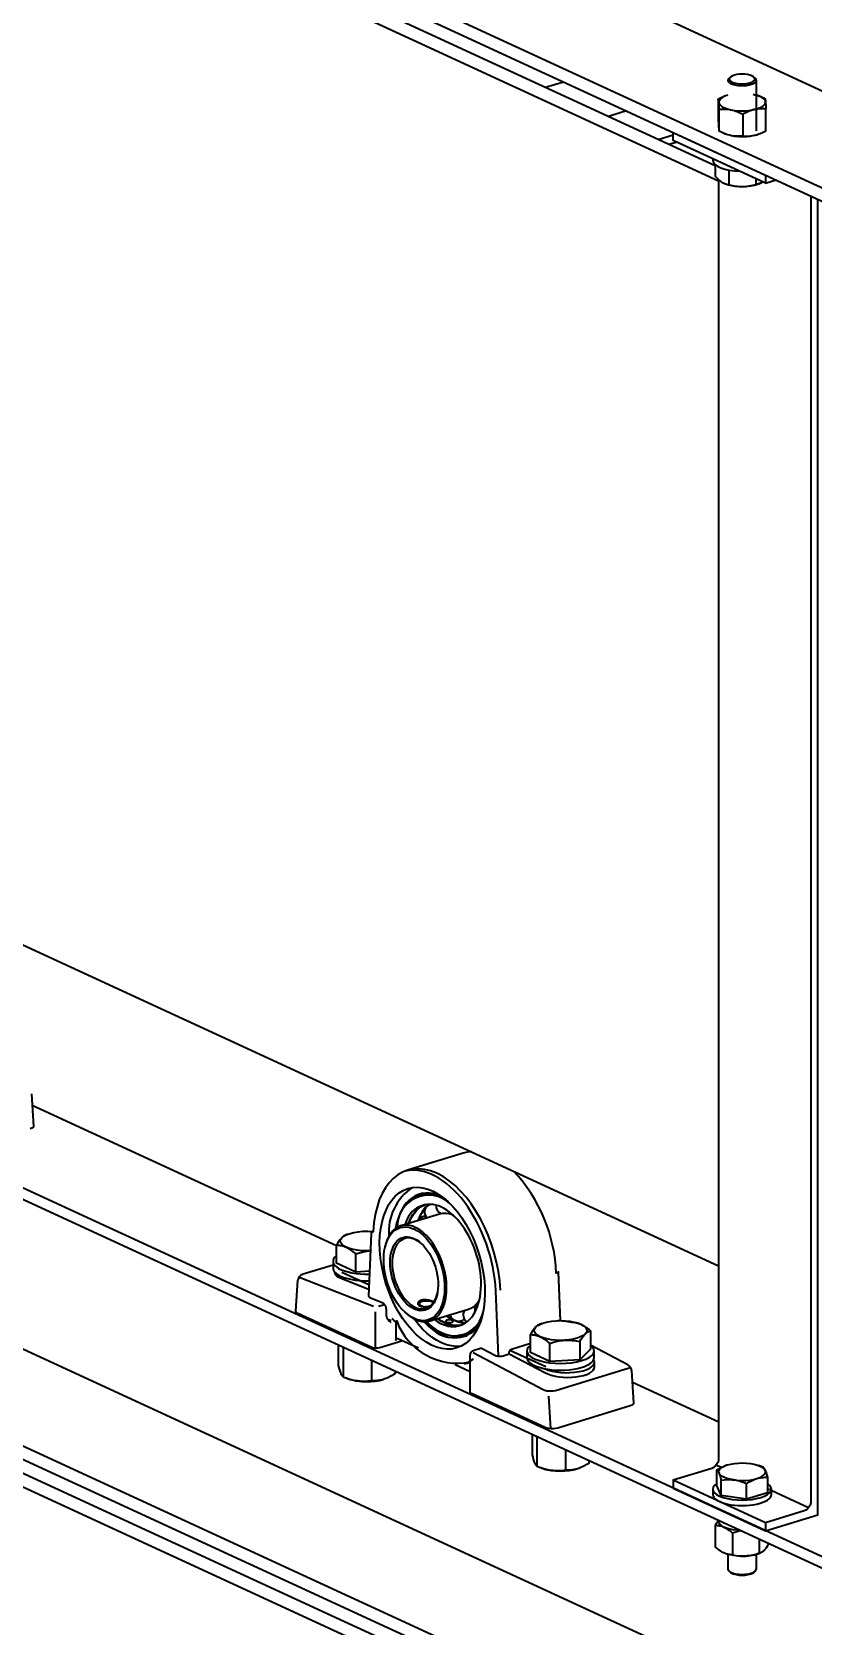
# Model space of a CAD drawing. Header units: millimetres. Extents: x -8400 to 8400, y -5940 to 5940.
# Drawn here: x 3705.1 to 3929.8, y 2320.7 to 2779.2 of the extents above; entities that cross this region are included whole.
import ezdxf

# ---------------------------------------------------------------- set-up
doc = ezdxf.new("R2010")
doc.units = ezdxf.units.MM
doc.layers.add('粗实线层', color=7, linetype='Continuous', lineweight=35)

msp = doc.modelspace()

# ---------------------------------------------------------------- linework, layer by layer
at = {"layer": '粗实线层', "linetype": 'Continuous', "lineweight": 35}
for points in [[(3458.919, 2980.673), (4426.231, 2534.459)], [(3415.693, 2976.684), (3413.26, 2975.485), (3412.732, 2975.131), (3412.27, 2974.628), (3411.911, 2974.017), (3411.683, 2973.345), (3411.605, 2972.668), (3411.605, 2970.77), (5429.862, 2039.763), (5429.862, 2041.661)], [(3412.133, 2974.427), (5430.389, 2043.419)], [(3431.926, 2953.41), (3437.148, 2955.005), (3901.648, 2740.734)], [(3902.669, 2736.259), (3431.926, 2953.41), (3431.926, 2914.416)], [(3852.842, 2763.244), (3858.035, 2764.831)], [(3906.048, 2766.195), (3905.674, 2765.877), (3905.411, 2765.572), (3905.323, 2765.253), (3905.414, 2764.933), (3905.679, 2764.628), (3906.107, 2764.35), (3906.68, 2764.112), (3907.372, 2763.923), (3908.153, 2763.793), (3908.99, 2763.726), (3909.845, 2763.726), (3910.682, 2763.793), (3911.463, 2763.923), (3912.155, 2764.112), (3912.728, 2764.35), (3913.156, 2764.628), (3913.421, 2764.933), (3913.512, 2765.252), (3913.424, 2765.572), (3913.161, 2765.877), (3912.787, 2766.195)], [(3913.512, 2750.712), (3913.512, 2765.255)], [(3905.323, 2761.011), (3904.391, 2760.686), (3903.639, 2760.301), (3903.093, 2759.87), (3902.772, 2759.408), (3902.689, 2758.932), (3902.825, 2758.495), (3903.161, 2758.072), (3903.688, 2757.679), (3904.389, 2757.326), (3905.242, 2757.023), (3906.223, 2756.781), (3907.3, 2756.607), (3908.442, 2756.505), (3909.613, 2756.479), (3910.779, 2756.53), (3911.902, 2756.657), (3912.951, 2756.854), (3913.892, 2757.117), (3914.697, 2757.438), (3915.342, 2757.806), (3915.807, 2758.21), (3916.078, 2758.639), (3916.146, 2759.079), (3916.006, 2759.524), (3915.658, 2759.953), (3915.114, 2760.352), (3914.391, 2760.708), (3913.512, 2761.011)], [(3912.612, 2761.23), (3913.047, 2761.132), (3913.483, 2761.015), (3913.537, 2760.999), (3913.592, 2760.982), (3913.646, 2760.966), (3913.701, 2760.949), (3913.81, 2760.915), (3913.918, 2760.879), (3914.134, 2760.805), (3914.348, 2760.727), (3914.775, 2760.559), (3915.198, 2760.378), (3915.617, 2760.185), (3916.033, 2759.98), (3916.061, 2759.852), (3916.089, 2759.665), (3916.103, 2759.547), (3916.118, 2759.411), (3916.132, 2759.255), (3916.146, 2759.079), (3916.149, 2759.032), (3916.153, 2758.983), (3916.157, 2758.934), (3916.161, 2758.883), (3916.168, 2758.778), (3916.175, 2758.669), (3916.189, 2758.438), (3916.203, 2758.191), (3916.231, 2757.652), (3916.259, 2757.063)], [(3914.436, 2760.694), (3914.214, 2760.778)], [(3876.161, 2756.47), (3870.96, 2754.881)], [(3909.643, 2749.237), (3909.227, 2749.201), (3908.808, 2749.177), (3908.385, 2749.167), (3907.958, 2749.172), (3907.744, 2749.181), (3907.528, 2749.194), (3907.42, 2749.203), (3907.311, 2749.212), (3907.257, 2749.218), (3907.202, 2749.223), (3907.148, 2749.229), (3907.093, 2749.235), (3906.657, 2749.294), (3906.223, 2749.372), (3905.79, 2749.47), (3905.358, 2749.585), (3904.928, 2749.719), (3904.499, 2749.871), (3904.285, 2749.952), (3904.071, 2750.038), (3903.965, 2750.082), (3903.858, 2750.127), (3903.751, 2750.173), (3903.645, 2750.22), (3903.221, 2750.416), (3902.802, 2750.622), (3902.802, 2756.916), (3903.221, 2756.953), (3903.645, 2756.977), (3903.751, 2756.981), (3903.858, 2756.984), (3903.965, 2756.986), (3904.071, 2756.987), (3904.285, 2756.986), (3904.499, 2756.981), (3904.928, 2756.958), (3905.358, 2756.918), (3905.79, 2756.859), (3906.223, 2756.781), (3906.657, 2756.684), (3907.093, 2756.566), (3907.148, 2756.55), (3907.202, 2756.534), (3907.257, 2756.517), (3907.311, 2756.5), (3907.42, 2756.466), (3907.528, 2756.431), (3907.744, 2756.356), (3907.958, 2756.278), (3908.385, 2756.111), (3908.808, 2755.93), (3909.227, 2755.736), (3909.643, 2755.531)], [(3885.311, 2748.269), (3889.606, 2749.581)], [(3888.355, 2746.859), (3890.495, 2747.513)], [(3888.358, 2746.86), (3890.499, 2747.514)], [(3916.169, 2735.679), (3889.614, 2747.929), (3889.614, 2750.269), (3916.169, 2738.019), (3916.169, 2735.679), (3919.221, 2736.611)], [(3904.399, 2749.909), (3904.621, 2749.824)], [(3909.162, 2749.071), (3908.213, 2749.036), (3907.316, 2749.096), (3906.509, 2749.25), (3905.829, 2749.49)], [(3906.223, 2749.372), (3907.3, 2749.198), (3908.442, 2749.096), (3909.613, 2749.071), (3910.779, 2749.122), (3911.902, 2749.248), (3912.951, 2749.446), (3913.613, 2749.621), (3914.214, 2749.824), (3914.357, 2749.878)], [(3901.004, 2742.675), (3901.004, 2742.238)], [(3901.648, 2741.025), (3901.648, 2737.719), (3902.15, 2737.183), (3902.657, 2736.699), (3902.912, 2736.479), (3903.169, 2736.275), (3903.298, 2736.179), (3903.428, 2736.088), (3903.493, 2736.045), (3903.558, 2736.002), (3903.623, 2735.96), (3903.688, 2735.92), (3903.948, 2735.772), (3904.206, 2735.643), (3904.463, 2735.534), (3904.719, 2735.443), (3905.226, 2735.311), (3905.728, 2735.236), (3905.728, 2739.399)], [(3902.666, 2736.691), (3902.666, 2368.999), (3902.599, 2368.373), (3902.403, 2367.749), (3902.092, 2367.169), (3901.687, 2366.673), (3901.215, 2366.295), (3900.708, 2366.061), (3889.614, 2362.671)], [(3904.496, 2735.522), (3904.621, 2735.474), (3905.458, 2735.203), (3906.403, 2734.987), (3907.429, 2734.833), (3908.509, 2734.743), (3909.613, 2734.721), (3910.108, 2734.736), (3910.6, 2734.77), (3911.089, 2734.823), (3911.575, 2734.892), (3912.541, 2735.079), (3913.497, 2735.32), (3913.497, 2736.911)], [(3914.214, 2735.474), (3914.413, 2735.55)], [(3929.221, 2731.993), (3929.221, 2356.749), (3929.155, 2356.123), (3928.959, 2355.499), (3928.648, 2354.919), (3928.243, 2354.423), (3927.77, 2354.045), (3927.264, 2353.811), (3916.169, 2350.421), (3916.169, 2348.082), (3931.179, 2352.668), (3931.179, 2731.089)], [(3442.557, 2636.556), (3902.669, 2424.31)], [(5429.862, 1647.928), (5429.862, 1649.826), (3411.605, 2580.833), (3427.906, 2585.814)], [(3411.605, 2580.833), (3411.605, 2578.936), (3411.713, 2578.203), (3412.025, 2577.617), (3412.506, 2577.242), (5429.848, 1646.656)], [(3458.919, 2512.749), (4426.231, 2066.534)], [(3415.693, 2508.759), (3413.26, 2507.561), (3412.732, 2507.206), (3412.27, 2506.703), (3411.911, 2506.092), (3411.683, 2505.421), (3411.605, 2504.743), (3411.605, 2502.846), (5429.862, 1571.839), (5429.862, 1573.736)], [(3412.133, 2506.502), (5430.389, 1575.495)], [(3902.669, 2268.335), (3431.926, 2485.485), (3437.148, 2487.08), (3901.648, 2272.809)], [(3705.026, 2473.823), (3705.571, 2464.428), (3705.473, 2464.144), (3705.153, 2463.885), (3704.643, 2463.673)], [(3792.795, 2430.015), (3705.253, 2470.398)], [(3829.181, 2456.687), (3813.127, 2451.782)], [(3831.564, 2457.11), (3830.355, 2456.969), (3829.182, 2456.688)], [(3817.465, 2445.208), (3815.463, 2444.092)], [(3822.335, 2439.199), (3811.23, 2435.806)], [(3813.417, 2436.473), (3814.004, 2437.865), (3814.713, 2439.095), (3815.535, 2440.147), (3816.46, 2441.01), (3817.477, 2441.671)], [(3813.517, 2436.503), (3814.055, 2437.767), (3814.694, 2438.896), (3815.429, 2439.877), (3816.252, 2440.702), (3817.153, 2441.362), (3818.125, 2441.849)], [(3819.512, 2441.994), (3818.482, 2441.142), (3817.569, 2440.066), (3816.783, 2438.781), (3816.138, 2437.304)], [(3818.355, 2441.178), (3817.476, 2440.015), (3816.735, 2438.711), (3816.196, 2437.462)], [(3826.298, 2438.872), (3825.27, 2439.224), (3824.257, 2439.397), (3823.274, 2439.388), (3822.334, 2439.198)], [(3795.534, 2433.242), (3795.137, 2433.055), (3794.941, 2432.936), (3794.746, 2432.795), (3794.548, 2432.634), (3794.35, 2432.449), (3794.3, 2432.4), (3794.251, 2432.349), (3794.226, 2432.322), (3794.201, 2432.296), (3794.176, 2432.27), (3794.152, 2432.243), (3794.053, 2432.131), (3793.954, 2432.015), (3793.758, 2431.769), (3793.563, 2431.504), (3793.176, 2430.925), (3792.793, 2430.288)], [(3798.313, 2422.52), (3792.793, 2425.066), (3792.793, 2430.288), (3793.132, 2430.269), (3793.473, 2430.235), (3793.559, 2430.224), (3793.645, 2430.211), (3793.731, 2430.198), (3793.818, 2430.184), (3793.99, 2430.152), (3794.163, 2430.116), (3794.508, 2430.028), (3794.856, 2429.921), (3795.204, 2429.792), (3795.553, 2429.642), (3795.904, 2429.47), (3796.255, 2429.275), (3796.299, 2429.249), (3796.343, 2429.223), (3796.387, 2429.196), (3796.431, 2429.169), (3796.519, 2429.115), (3796.606, 2429.059), (3796.78, 2428.945), (3796.953, 2428.826), (3797.297, 2428.576), (3797.639, 2428.311), (3797.977, 2428.033), (3798.313, 2427.742)], [(3802.629, 2428.63), (3801.313, 2428.594), (3800, 2428.645), (3798.73, 2428.78), (3797.542, 2428.996), (3796.473, 2429.287), (3795.553, 2429.642), (3794.812, 2430.052), (3794.272, 2430.505), (3793.95, 2430.985), (3793.855, 2431.479), (3793.989, 2431.972), (3794.35, 2432.449), (3794.926, 2432.895), (3795.699, 2433.297), (3796.646, 2433.642), (3797.739, 2433.92), (3798.944, 2434.122), (3800.224, 2434.244), (3801.782, 2434.277), (3803.324, 2434.189)], [(3796.03, 2433.431), (3795.533, 2433.242)], [(3803.322, 2434.137), (3802.87, 2433.914), (3802.701, 2433.624), (3801.917, 2415.597), (3802.01, 2415.4), (3802.298, 2415.231), (3805.916, 2413.801), (3806.256, 2413.586), (3806.565, 2413.23), (3806.812, 2412.769), (3806.972, 2412.251), (3807.026, 2411.73), (3807.026, 2410.345), (3807.028, 2410.245), (3807.034, 2410.146), (3807.044, 2410.05), (3807.057, 2409.956), (3807.074, 2409.863), (3807.095, 2409.772), (3807.106, 2409.727), (3807.118, 2409.683), (3807.131, 2409.639), (3807.145, 2409.595), (3807.206, 2409.427), (3807.278, 2409.269), (3807.36, 2409.119), (3807.448, 2408.978), (3807.495, 2408.909), (3807.544, 2408.843), (3807.595, 2408.778), (3807.647, 2408.714), (3807.754, 2408.593), (3807.865, 2408.476), (3807.979, 2408.364), (3808.095, 2408.255), (3808.154, 2408.201), (3808.213, 2408.148), (3808.243, 2408.121), (3808.272, 2408.095), (3808.287, 2408.082), (3808.302, 2408.069), (3808.317, 2408.056), (3808.332, 2408.042)], [(3817.527, 2430.389), (3816.483, 2431.251), (3815.41, 2431.874)], [(3791.75, 2425.588), (3791.75, 2423.638)], [(3802.228, 2422.757), (3798.313, 2422.52), (3798.313, 2427.742), (3799.376, 2428.066), (3800.449, 2428.329), (3800.99, 2428.435), (3801.533, 2428.52), (3802.483, 2428.62)], [(3806.742, 2429.836), (3806.67, 2429.509)], [(3791.75, 2424.516), (3783.13, 2421.882), (3782.797, 2421.761), (3782.493, 2421.589), (3782.197, 2421.349), (3781.943, 2421.054), (3781.781, 2420.775), (3781.683, 2420.472), (3781.666, 2420.332), (3781.666, 2420.188)], [(3782.002, 2421.133), (3782.299, 2420.985), (3803.349, 2412.666)], [(3802, 2417.51), (3794.095, 2420.634), (3793.46, 2420.925), (3792.954, 2421.247), (3792.586, 2421.592), (3792.362, 2421.956), (3792.287, 2422.331), (3792.287, 2422.445)], [(3802.057, 2418.806), (3794.33, 2422.37)], [(3811.867, 2402.76), (3805.264, 2400.743), (3804.684, 2400.627), (3804.03, 2400.604), (3803.403, 2400.677), (3802.897, 2400.834), (3781.658, 2410.631), (3781.339, 2410.82), (3781.145, 2411.032), (3781.089, 2411.255), (3781.633, 2420.15)], [(3839.366, 2398.343), (3838.583, 2417.098)], [(3804.808, 2412.684), (3806.57, 2413.223)], [(3820.686, 2413.946), (3820.631, 2413.972), (3820.551, 2414.008), (3820.466, 2414.044), (3820.376, 2414.08), (3820.282, 2414.115), (3820.233, 2414.133), (3820.184, 2414.15), (3820.134, 2414.167), (3820.083, 2414.184), (3819.978, 2414.218), (3819.871, 2414.25), (3819.761, 2414.281), (3819.648, 2414.311), (3819.62, 2414.319), (3819.591, 2414.326), (3819.562, 2414.333), (3819.532, 2414.34), (3819.474, 2414.354), (3819.415, 2414.367), (3819.296, 2414.393), (3819.176, 2414.417), (3819.055, 2414.438), (3818.933, 2414.458), (3818.871, 2414.467), (3818.809, 2414.476), (3818.747, 2414.484), (3818.685, 2414.491), (3818.561, 2414.504), (3818.438, 2414.514), (3818.316, 2414.521), (3818.195, 2414.525), (3818.074, 2414.527), (3817.954, 2414.525), (3817.894, 2414.523), (3817.835, 2414.52), (3817.777, 2414.517), (3817.719, 2414.512), (3817.606, 2414.501), (3817.495, 2414.486), (3817.387, 2414.468), (3817.282, 2414.447), (3817.231, 2414.435), (3817.18, 2414.423), (3817.155, 2414.416), (3817.129, 2414.409), (3817.105, 2414.402), (3817.08, 2414.395), (3816.986, 2414.364), (3816.896, 2414.33), (3816.81, 2414.293), (3816.729, 2414.253), (3816.652, 2414.21), (3816.58, 2414.165), (3816.513, 2414.117), (3816.451, 2414.067), (3816.395, 2414.015), (3816.345, 2413.961), (3816.3, 2413.906), (3816.261, 2413.85), (3816.252, 2413.835), (3816.243, 2413.821), (3816.234, 2413.806), (3816.227, 2413.791), (3816.212, 2413.762), (3816.199, 2413.732), (3816.178, 2413.673), (3816.162, 2413.613), (3816.152, 2413.553), (3816.149, 2413.494), (3816.149, 2413.464), (3816.151, 2413.434), (3816.154, 2413.404), (3816.159, 2413.374), (3816.174, 2413.315), (3816.194, 2413.257), (3816.221, 2413.201), (3816.253, 2413.146), (3816.291, 2413.093), (3816.335, 2413.041), (3816.359, 2413.016), (3816.385, 2412.991), (3816.412, 2412.966), (3816.44, 2412.943), (3816.501, 2412.897), (3816.567, 2412.854), (3816.639, 2412.814), (3816.715, 2412.776), (3816.796, 2412.741), (3816.882, 2412.709), (3816.971, 2412.681), (3817.064, 2412.655), (3817.162, 2412.632), (3817.263, 2412.612), (3817.289, 2412.608), (3817.315, 2412.603), (3817.342, 2412.599), (3817.368, 2412.595), (3817.422, 2412.588), (3817.476, 2412.581), (3817.587, 2412.571), (3817.699, 2412.563), (3817.814, 2412.558), (3817.931, 2412.556), (3817.99, 2412.556), (3818.051, 2412.556), (3818.111, 2412.558), (3818.171, 2412.559), (3818.293, 2412.565), (3818.416, 2412.573), (3818.538, 2412.583), (3818.661, 2412.596), (3818.784, 2412.61), (3818.908, 2412.627), (3818.939, 2412.631), (3818.97, 2412.636), (3819.001, 2412.64), (3819.032, 2412.645), (3819.093, 2412.655), (3819.154, 2412.665), (3819.342, 2412.699)], [(3816.672, 2413.707), (3816.365, 2413.446), (3816.203, 2413.259), (3816.149, 2413.062)], [(3820.651, 2413.725), (3820.524, 2413.812), (3820.37, 2413.893), (3819.887, 2414.058), (3819.296, 2414.162), (3818.649, 2414.196), (3818.005, 2414.157), (3817.42, 2414.048), (3816.946, 2413.879), (3816.627, 2413.665), (3816.489, 2413.426), (3816.546, 2413.181), (3816.793, 2412.955), (3817.206, 2412.765), (3817.751, 2412.63), (3818.377, 2412.561)], [(3819.589, 2408.446), (3830.694, 2411.839), (3831.579, 2412.207), (3832.399, 2412.749), (3833.142, 2413.458), (3833.798, 2414.324)], [(3803.959, 2400.608), (3803.959, 2411.057)], [(3807.605, 2408.765), (3807.989, 2408.752), (3808.387, 2408.513)], [(3809.832, 2408.396), (3809.832, 2402.918), (3809.904, 2403.275), (3810.098, 2403.471), (3810.364, 2403.453), (3816.307, 2400.711)], [(3812.289, 2411.119), (3812.531, 2410.888)], [(3828.583, 2401.195), (3827.213, 2401.125), (3825.802, 2401.269), (3824.365, 2401.626), (3822.915, 2402.192), (3821.541, 2402.918), (3820.178, 2403.821), (3818.838, 2404.894), (3817.532, 2406.128), (3816.27, 2407.514), (3815.063, 2409.039)], [(3828.049, 2407.073), (3826.835, 2407.054), (3825.586, 2407.252), (3824.316, 2407.665), (3823.041, 2408.288), (3821.776, 2409.114)], [(3828.684, 2407.287), (3827.606, 2407.149), (3826.49, 2407.192), (3825.348, 2407.417), (3824.19, 2407.82), (3823.029, 2408.397), (3821.877, 2409.144)], [(3824.498, 2409.945), (3825.858, 2409.082), (3827.227, 2408.455), (3828.587, 2408.074), (3829.916, 2407.943)], [(3824.631, 2409.786), (3825.61, 2409.211), (3827.448, 2408.341), (3829.317, 2407.794)], [(3851.798, 2407.706), (3851.301, 2407.517), (3850.904, 2407.33), (3850.709, 2407.21), (3850.513, 2407.07), (3850.316, 2406.908), (3850.118, 2406.724), (3850.068, 2406.674), (3850.019, 2406.623), (3849.993, 2406.597), (3849.969, 2406.571), (3849.944, 2406.544), (3849.919, 2406.517), (3849.82, 2406.406), (3849.722, 2406.29), (3849.525, 2406.044), (3849.331, 2405.779), (3848.944, 2405.2), (3848.561, 2404.563)], [(3855.991, 2408.519), (3856.541, 2408.541), (3857.088, 2408.541), (3857.631, 2408.521), (3858.172, 2408.481), (3859.245, 2408.348), (3860.308, 2408.152), (3860.646, 2408.133), (3860.988, 2408.099), (3861.074, 2408.087), (3861.16, 2408.075), (3861.246, 2408.062), (3861.332, 2408.048), (3861.504, 2408.016), (3861.677, 2407.98), (3862.023, 2407.892), (3862.37, 2407.785), (3862.718, 2407.656), (3863.068, 2407.506), (3863.418, 2407.334), (3863.77, 2407.139), (3863.814, 2407.113), (3863.858, 2407.086), (3863.902, 2407.06), (3863.946, 2407.033), (3864.033, 2406.979), (3864.121, 2406.923), (3864.295, 2406.809), (3864.468, 2406.69), (3864.813, 2406.44), (3865.153, 2406.175), (3865.492, 2405.897), (3865.828, 2405.606)], [(3862.615, 2407.697), (3862.591, 2407.706)], [(3827.765, 2403.974), (3830.302, 2404.174)], [(3854.08, 2396.795), (3848.561, 2399.341), (3848.561, 2404.563), (3848.899, 2404.544), (3849.241, 2404.509), (3849.327, 2404.498), (3849.413, 2404.486), (3849.499, 2404.473), (3849.585, 2404.459), (3849.757, 2404.427), (3849.93, 2404.39), (3850.276, 2404.303), (3850.623, 2404.196), (3850.971, 2404.067), (3851.321, 2403.917), (3851.671, 2403.744), (3852.023, 2403.55), (3852.067, 2403.524), (3852.111, 2403.497), (3852.155, 2403.471), (3852.199, 2403.444), (3852.286, 2403.39), (3852.374, 2403.334), (3852.548, 2403.219), (3852.721, 2403.101), (3853.065, 2402.851), (3853.406, 2402.586), (3853.745, 2402.308), (3854.08, 2402.017)], [(3862.714, 2402.539), (3863.097, 2403.176), (3863.484, 2403.756), (3863.679, 2404.02), (3863.875, 2404.266), (3864.072, 2404.493), (3864.27, 2404.699), (3864.32, 2404.747), (3864.37, 2404.794), (3864.395, 2404.817), (3864.42, 2404.84), (3864.444, 2404.862), (3864.469, 2404.884), (3864.568, 2404.968), (3864.667, 2405.046), (3864.863, 2405.186), (3865.058, 2405.306), (3865.445, 2405.489), (3865.828, 2405.606), (3865.828, 2400.384), (3862.714, 2397.316)], [(3793.256, 2401.605), (3793.256, 2395.643), (3793.426, 2394.983), (3793.599, 2394.383), (3793.686, 2394.107), (3793.773, 2393.85), (3793.861, 2393.613), (3793.95, 2393.395), (3793.972, 2393.344), (3793.994, 2393.295), (3794.005, 2393.27), (3794.016, 2393.246), (3794.028, 2393.223), (3794.039, 2393.2), (3794.083, 2393.11), (3794.127, 2393.026), (3794.214, 2392.875), (3794.301, 2392.745), (3794.474, 2392.54), (3794.644, 2392.402)], [(3794.644, 2400.662), (3794.556, 2401.011)], [(3795.172, 2400.73), (3794.644, 2400.662), (3794.644, 2392.402), (3795.651, 2391.998), (3796.666, 2391.654), (3797.178, 2391.509), (3797.692, 2391.382), (3798.21, 2391.276), (3798.73, 2391.19), (3800, 2391.055), (3801.313, 2391.004), (3802.629, 2391.04), (3803.909, 2391.161), (3805.114, 2391.364), (3806.207, 2391.642)], [(3832.067, 2399.356), (3852.188, 2388.745), (3852.67, 2388.547), (3853.25, 2388.404), (3853.891, 2388.325), (3854.548, 2388.314), (3855.178, 2388.373), (3855.738, 2388.497), (3876.621, 2394.878), (3876.992, 2395.019), (3877.277, 2395.19)], [(3842.463, 2398.997), (3842.446, 2399.395), (3842.517, 2399.819), (3842.743, 2400.183), (3843.065, 2400.39), (3848.561, 2402.069)], [(3842.655, 2400.078), (3852.916, 2395.345)], [(3847.518, 2399.863), (3847.518, 2397.913)], [(3877.618, 2394.132), (3877.627, 2394.225), (3877.629, 2394.317), (3877.571, 2394.632), (3877.44, 2394.931), (3877.291, 2395.171), (3877.115, 2395.386), (3876.913, 2395.57), (3876.69, 2395.727), (3876.623, 2395.767), (3876.554, 2395.804), (3865.993, 2401.374)], [(3866.871, 2397.913), (3866.871, 2399.863)], [(3802.816, 2397.195), (3802.816, 2391.233), (3801.811, 2391.117), (3800.797, 2391.064), (3800.284, 2391.064), (3799.77, 2391.085), (3799.511, 2391.103), (3799.251, 2391.127), (3799.186, 2391.133), (3799.121, 2391.14), (3799.056, 2391.148), (3798.99, 2391.156), (3798.86, 2391.172), (3798.73, 2391.19), (3797.285, 2391.467), (3796.03, 2391.852), (3795.491, 2392.058)], [(3809.597, 2394.066), (3809.597, 2393.305), (3809.182, 2393.041), (3808.762, 2392.789), (3808.656, 2392.729), (3808.551, 2392.669), (3808.445, 2392.61), (3808.339, 2392.552), (3808.127, 2392.44), (3807.915, 2392.332), (3807.49, 2392.129), (3807.063, 2391.947), (3806.636, 2391.784), (3806.207, 2391.642), (3805.776, 2391.521), (3805.344, 2391.422), (3805.29, 2391.411), (3805.236, 2391.4), (3805.182, 2391.39), (3805.128, 2391.38), (3805.02, 2391.361), (3804.913, 2391.344), (3804.699, 2391.313), (3804.486, 2391.286), (3804.063, 2391.248), (3803.644, 2391.228), (3803.228, 2391.223), (3802.816, 2391.233)], [(3831.199, 2393.842), (3826.912, 2395.82)], [(3829.432, 2396.081), (3830.817, 2396.735), (3832.117, 2397.604)], [(3830.092, 2396.258), (3831.2, 2396.596)], [(3866.986, 2395.305), (3866.986, 2396.582)], [(3806.823, 2391.852), (3806.856, 2391.865)], [(3902.696, 2379.319), (3877.846, 2390.782)], [(3854.392, 2377.466), (3853.847, 2386.867)], [(3849.023, 2375.879), (3849.023, 2369.918), (3849.194, 2369.258), (3849.367, 2368.657), (3849.454, 2368.382), (3849.541, 2368.125), (3849.629, 2367.887), (3849.717, 2367.67), (3849.74, 2367.619), (3849.762, 2367.569), (3849.773, 2367.545), (3849.784, 2367.521), (3849.795, 2367.498), (3849.806, 2367.474), (3849.85, 2367.385), (3849.894, 2367.301), (3849.982, 2367.15), (3850.069, 2367.02), (3850.241, 2366.815), (3850.412, 2366.676)], [(3850.412, 2374.937), (3850.323, 2375.286)], [(3850.94, 2375.005), (3850.412, 2374.937), (3850.412, 2366.676), (3851.418, 2366.273), (3852.434, 2365.929), (3852.945, 2365.783), (3853.46, 2365.657), (3853.977, 2365.55), (3854.498, 2365.465), (3855.767, 2365.329), (3857.081, 2365.279), (3858.397, 2365.315), (3859.677, 2365.436), (3860.881, 2365.639), (3861.974, 2365.917)], [(3858.583, 2371.469), (3858.583, 2365.508), (3857.579, 2365.392), (3856.564, 2365.339), (3856.052, 2365.339), (3855.537, 2365.36), (3855.279, 2365.378), (3855.019, 2365.402), (3854.953, 2365.408), (3854.888, 2365.415), (3854.823, 2365.423), (3854.758, 2365.43), (3854.628, 2365.447), (3854.498, 2365.465), (3853.053, 2365.742), (3851.798, 2366.127), (3851.259, 2366.333)], [(3865.365, 2368.341), (3865.365, 2367.58), (3864.949, 2367.316), (3864.53, 2367.064), (3864.424, 2367.004), (3864.318, 2366.944), (3864.212, 2366.885), (3864.107, 2366.827), (3863.895, 2366.714), (3863.683, 2366.606), (3863.257, 2366.404), (3862.831, 2366.221), (3862.403, 2366.059), (3861.974, 2365.917), (3861.543, 2365.796), (3861.111, 2365.697), (3861.057, 2365.686), (3861.003, 2365.675), (3860.949, 2365.665), (3860.895, 2365.655), (3860.787, 2365.636), (3860.68, 2365.618), (3860.466, 2365.587), (3860.253, 2365.561), (3859.831, 2365.523), (3859.412, 2365.503), (3858.996, 2365.498), (3858.583, 2365.508)], [(3862.591, 2366.127), (3862.624, 2366.14)], [(3903.411, 2366.315), (3901.96, 2366.985)], [(3902.155, 2365.573), (3902.524, 2365.807), (3902.897, 2366.031), (3902.991, 2366.085), (3903.085, 2366.138), (3903.179, 2366.19), (3903.273, 2366.242), (3903.461, 2366.342), (3903.65, 2366.438), (3904.028, 2366.618), (3904.407, 2366.78), (3904.787, 2366.925), (3905.168, 2367.051), (3906.14, 2367.298), (3907.21, 2367.478), (3908.348, 2367.586), (3909.518, 2367.618), (3910.686, 2367.573), (3911.814, 2367.452), (3912.87, 2367.26), (3913.821, 2367.002), (3914.638, 2366.686), (3915.297, 2366.321), (3915.777, 2365.92), (3916.064, 2365.493), (3916.142, 2365.299), (3916.22, 2365.088), (3916.298, 2364.859), (3916.375, 2364.615), (3916.529, 2364.081), (3916.681, 2363.495), (3916.681, 2359.061), (3910.652, 2357.219), (3903.389, 2358.258), (3903.389, 2362.692), (3904.283, 2362.795), (3905.186, 2362.842), (3905.641, 2362.841), (3906.098, 2362.823), (3906.558, 2362.786), (3907.021, 2362.729), (3905.965, 2362.922), (3905.014, 2363.18), (3904.197, 2363.496), (3903.538, 2363.86), (3903.058, 2364.263), (3902.772, 2364.69), (3902.687, 2365.129), (3902.807, 2365.567), (3903.127, 2365.991), (3903.639, 2366.387), (3904.326, 2366.744), (3905.168, 2367.051)], [(3904.621, 2366.864), (3904.592, 2366.853)], [(3914.696, 2366.68), (3914.214, 2366.864)], [(3916.169, 2350.421), (3889.614, 2362.671), (3889.614, 2360.332), (3916.169, 2348.082)], [(3903.389, 2358.258), (3902.155, 2361.139), (3902.155, 2365.573), (3902.307, 2365.449), (3902.46, 2365.267), (3902.537, 2365.151), (3902.615, 2365.017), (3902.693, 2364.863), (3902.772, 2364.69), (3902.791, 2364.643), (3902.811, 2364.595), (3902.831, 2364.546), (3902.85, 2364.496), (3902.89, 2364.392), (3902.929, 2364.284), (3903.007, 2364.056), (3903.084, 2363.811), (3903.237, 2363.277), (3903.389, 2362.692)], [(3910.652, 2361.653), (3911.022, 2361.887), (3911.395, 2362.111), (3911.489, 2362.165), (3911.583, 2362.218), (3911.677, 2362.27), (3911.771, 2362.322), (3911.959, 2362.422), (3912.148, 2362.518), (3912.526, 2362.698), (3912.905, 2362.86), (3913.285, 2363.005), (3913.667, 2363.131), (3914.049, 2363.238), (3914.434, 2363.327), (3914.481, 2363.336), (3914.53, 2363.346), (3914.578, 2363.355), (3914.626, 2363.364), (3914.721, 2363.38), (3914.817, 2363.396), (3915.007, 2363.424), (3915.196, 2363.447), (3915.572, 2363.481), (3915.945, 2363.499), (3916.314, 2363.503), (3916.681, 2363.495)], [(3901.004, 2360.1), (3901.004, 2358.54)], [(3928.516, 2354.734), (3916.575, 2360.243)], [(3917.832, 2358.54), (3917.832, 2360.1)], [(3901.743, 2349.721), (3902.084, 2350.287), (3902.428, 2350.803), (3902.676, 2351.133)], [(3906.65, 2341.163), (3906.351, 2341.18), (3906.051, 2341.21), (3905.747, 2341.254), (3905.442, 2341.315), (3905.288, 2341.351), (3905.133, 2341.392), (3905.055, 2341.414), (3904.977, 2341.438), (3904.938, 2341.45), (3904.899, 2341.462), (3904.86, 2341.475), (3904.821, 2341.488), (3904.508, 2341.603), (3904.197, 2341.737), (3903.886, 2341.89), (3903.577, 2342.061), (3903.268, 2342.251), (3902.96, 2342.457), (3902.807, 2342.566), (3902.654, 2342.679), (3902.578, 2342.737), (3902.501, 2342.796), (3902.425, 2342.856), (3902.348, 2342.916), (3902.044, 2343.166), (3901.743, 2343.426), (3901.743, 2349.721), (3902.044, 2349.703), (3902.348, 2349.673), (3902.425, 2349.663), (3902.501, 2349.652), (3902.578, 2349.641), (3902.654, 2349.628), (3902.807, 2349.6), (3902.96, 2349.567), (3903.268, 2349.489), (3903.577, 2349.394), (3903.886, 2349.28), (3904.197, 2349.146), (3904.508, 2348.993), (3904.821, 2348.82), (3904.86, 2348.797), (3904.899, 2348.773), (3904.938, 2348.75), (3904.977, 2348.726), (3905.055, 2348.677), (3905.133, 2348.628), (3905.288, 2348.526), (3905.442, 2348.421), (3905.747, 2348.198), (3906.051, 2347.963), (3906.351, 2347.716), (3906.65, 2347.457)], [(3908.985, 2348.22), (3907.889, 2348.28), (3906.835, 2348.408), (3905.851, 2348.598), (3904.964, 2348.847), (3904.197, 2349.146), (3903.571, 2349.489), (3903.103, 2349.866), (3902.806, 2350.266), (3902.688, 2350.68), (3902.752, 2351.095)], [(3909.242, 2348.108), (3908.546, 2347.979), (3907.593, 2347.745), (3906.65, 2347.457), (3906.65, 2341.163), (3907.595, 2340.989), (3908.548, 2340.87), (3909.029, 2340.835), (3909.512, 2340.817), (3909.998, 2340.818), (3910.487, 2340.838), (3909.316, 2340.806), (3908.149, 2340.851), (3907.021, 2340.971), (3905.965, 2341.163), (3905.014, 2341.421), (3904.197, 2341.737)], [(3914.324, 2345.756), (3914.324, 2341.627), (3913.381, 2341.339), (3912.428, 2341.105), (3911.947, 2341.012), (3911.463, 2340.935), (3911.22, 2340.904), (3910.976, 2340.877), (3910.854, 2340.865), (3910.731, 2340.855), (3910.609, 2340.846), (3910.487, 2340.838), (3911.857, 2340.977), (3913.118, 2341.222), (3914.214, 2341.56), (3914.659, 2341.729)], [(3917.092, 2344.48), (3917.092, 2344.353), (3916.752, 2343.787), (3916.408, 2343.273), (3916.234, 2343.037), (3916.06, 2342.818), (3915.972, 2342.715), (3915.884, 2342.616), (3915.84, 2342.568), (3915.796, 2342.522), (3915.752, 2342.477), (3915.707, 2342.433), (3915.532, 2342.269), (3915.356, 2342.125), (3915.182, 2342), (3915.008, 2341.894), (3914.665, 2341.731), (3914.324, 2341.627)], [(3904.599, 2341.568), (3904.621, 2341.56)], [(3905.323, 2341.327), (3905.323, 2337.083)], [(3913.512, 2337.083), (3913.512, 2341.327)]]:
    msp.add_lwpolyline(points, dxfattribs=at)
for points in [[(3906.174, 2766.291), (3905.874, 2766.014), (3905.739, 2765.719), (3905.777, 2765.42), (3905.985, 2765.131), (3906.353, 2764.866), (3906.865, 2764.637), (3907.495, 2764.454), (3908.216, 2764.327), (3908.993, 2764.26), (3909.79, 2764.258), (3910.569, 2764.32), (3911.295, 2764.444), (3911.933, 2764.623), (3912.453, 2764.85), (3912.831, 2765.113), (3913.049, 2765.401), (3913.098, 2765.699), (3912.975, 2765.995), (3912.685, 2766.274), (3912.243, 2766.523), (3911.669, 2766.73), (3910.988, 2766.886), (3910.235, 2766.983), (3909.444, 2767.018), (3908.651, 2766.988), (3907.894, 2766.894), (3907.208, 2766.741), (3906.626, 2766.537)], [(3916.259, 2757.063), (3915.444, 2757.105), (3914.622, 2757.091), (3914.208, 2757.06), (3913.791, 2757.011), (3913.372, 2756.942), (3912.951, 2756.854), (3912.846, 2756.829), (3912.74, 2756.803), (3912.635, 2756.776), (3912.529, 2756.747), (3912.319, 2756.686), (3912.109, 2756.621), (3911.692, 2756.477), (3911.278, 2756.317), (3910.456, 2755.95), (3909.643, 2755.531), (3909.643, 2749.237), (3910.458, 2749.195), (3911.28, 2749.209), (3911.694, 2749.24), (3912.111, 2749.29), (3912.53, 2749.358), (3912.951, 2749.446), (3913.057, 2749.471), (3913.162, 2749.497), (3913.268, 2749.524), (3913.373, 2749.553), (3913.583, 2749.614), (3913.792, 2749.679), (3914.21, 2749.823), (3914.624, 2749.983), (3915.445, 2750.35), (3916.259, 2750.769)], [(3824.448, 2408.12), (3824.518, 2408.091), (3824.594, 2408.066), (3824.634, 2408.055), (3824.676, 2408.044), (3824.698, 2408.039), (3824.72, 2408.035), (3824.742, 2408.03), (3824.765, 2408.026), (3824.858, 2408.012), (3824.954, 2408.001), (3824.979, 2407.999), (3825.004, 2407.997), (3825.029, 2407.995), (3825.055, 2407.994), (3825.106, 2407.992), (3825.157, 2407.991), (3825.26, 2407.991), (3825.363, 2407.996), (3825.388, 2407.998), (3825.414, 2408), (3825.439, 2408.001), (3825.465, 2408.004), (3825.516, 2408.009), (3825.565, 2408.015), (3825.614, 2408.022), (3825.662, 2408.03), (3825.686, 2408.034), (3825.709, 2408.038), (3825.733, 2408.043), (3825.756, 2408.048), (3825.845, 2408.068), (3825.928, 2408.091), (3825.967, 2408.104), (3826.004, 2408.117), (3826.023, 2408.124), (3826.041, 2408.131), (3826.058, 2408.138), (3826.074, 2408.145), (3826.136, 2408.175), (3826.189, 2408.206), (3826.201, 2408.214), (3826.213, 2408.222), (3826.224, 2408.23), (3826.234, 2408.239), (3826.253, 2408.256), (3826.269, 2408.273), (3826.295, 2408.307), (3826.31, 2408.343), (3826.314, 2408.361), (3826.316, 2408.379), (3826.315, 2408.397), (3826.312, 2408.415), (3826.305, 2408.433), (3826.297, 2408.451), (3826.285, 2408.469), (3826.272, 2408.487), (3826.238, 2408.521), (3826.194, 2408.555), (3826.182, 2408.563), (3826.169, 2408.571), (3826.155, 2408.579), (3826.141, 2408.588), (3826.112, 2408.603), (3826.08, 2408.618), (3826.012, 2408.647), (3825.935, 2408.674), (3825.915, 2408.681), (3825.895, 2408.687), (3825.874, 2408.693), (3825.852, 2408.699), (3825.809, 2408.71), (3825.765, 2408.721), (3825.718, 2408.731), (3825.672, 2408.74), (3825.648, 2408.744), (3825.623, 2408.748), (3825.599, 2408.752), (3825.574, 2408.755), (3825.474, 2408.768), (3825.373, 2408.776), (3825.321, 2408.779), (3825.27, 2408.781), (3825.244, 2408.782), (3825.217, 2408.782), (3825.192, 2408.782), (3825.166, 2408.782), (3825.064, 2408.779), (3824.964, 2408.772), (3824.94, 2408.77), (3824.915, 2408.767), (3824.891, 2408.764), (3824.866, 2408.761), (3824.819, 2408.754), (3824.773, 2408.746), (3824.684, 2408.727), (3824.601, 2408.704), (3824.581, 2408.698), (3824.562, 2408.692), (3824.542, 2408.685), (3824.524, 2408.678), (3824.488, 2408.664), (3824.454, 2408.649), (3824.423, 2408.633), (3824.393, 2408.617), (3824.365, 2408.599), (3824.339, 2408.581), (3824.295, 2408.544), (3824.26, 2408.506), (3824.245, 2408.486), (3824.233, 2408.465), (3824.224, 2408.445), (3824.218, 2408.424), (3824.212, 2408.383), (3824.217, 2408.342), (3824.219, 2408.331), (3824.223, 2408.321), (3824.227, 2408.311), (3824.232, 2408.301), (3824.243, 2408.281), (3824.256, 2408.261), (3824.272, 2408.242), (3824.29, 2408.223), (3824.3, 2408.214), (3824.311, 2408.204), (3824.322, 2408.195), (3824.334, 2408.186), (3824.387, 2408.152)], [(3864.27, 2404.699), (3863.695, 2404.253), (3862.921, 2403.852), (3861.974, 2403.506), (3860.881, 2403.228), (3859.677, 2403.026), (3858.397, 2402.905), (3857.081, 2402.869), (3855.767, 2402.92), (3854.498, 2403.055), (3853.31, 2403.271), (3852.24, 2403.561), (3851.321, 2403.917), (3850.58, 2404.327), (3850.04, 2404.78), (3849.717, 2405.26), (3849.622, 2405.754), (3849.757, 2406.247), (3850.118, 2406.724), (3850.694, 2407.17), (3851.467, 2407.572), (3852.414, 2407.917), (3853.506, 2408.195), (3854.711, 2408.397), (3855.991, 2408.519), (3857.308, 2408.554), (3858.621, 2408.504), (3859.891, 2408.368), (3861.079, 2408.152), (3862.148, 2407.862), (3863.068, 2407.506), (3863.808, 2407.096), (3864.348, 2406.644), (3864.671, 2406.163), (3864.766, 2405.669), (3864.631, 2405.176)], [(3858.397, 2402.905), (3858.534, 2402.912), (3858.672, 2402.919), (3858.741, 2402.921), (3858.81, 2402.923), (3858.879, 2402.925), (3858.947, 2402.927), (3859.222, 2402.93), (3859.496, 2402.928), (3860.039, 2402.907), (3860.58, 2402.867), (3861.652, 2402.734), (3862.714, 2402.539), (3862.714, 2397.316), (3854.08, 2396.795), (3854.08, 2402.017), (3855.144, 2402.341), (3856.216, 2402.604), (3856.757, 2402.709), (3857.301, 2402.795), (3857.847, 2402.86)]]:
    msp.add_lwpolyline(points, close=True, dxfattribs=at)
for points in [[(3904.621, 2760.778), (3904.478, 2760.724), (3904.213, 2760.619), (3903.391, 2760.253), (3902.576, 2759.833), (3902.576, 2753.539), (3902.604, 2752.949), (3902.632, 2752.41), (3902.646, 2752.163), (3902.661, 2751.932), (3902.674, 2751.719), (3902.689, 2751.523, 0.0264722), (3902.802, 2750.622)], [(3902.802, 2756.916), (3902.774, 2757.507), (3902.746, 2758.045), (3902.732, 2758.292), (3902.718, 2758.523), (3902.703, 2758.736), (3902.689, 2758.932, 0.0262994), (3902.576, 2759.833)], [(3905.728, 2735.236, 0.0706715), (3909.613, 2734.721), (3910.779, 2734.772), (3911.902, 2734.898), (3912.951, 2735.096), (3913.892, 2735.359), (3914.697, 2735.679), (3915.342, 2736.047), (3915.108, 2735.894), (3914.873, 2735.759), (3914.844, 2735.744), (3914.814, 2735.729), (3914.785, 2735.714), (3914.755, 2735.699), (3914.697, 2735.671), (3914.638, 2735.644), (3914.522, 2735.593), (3914.406, 2735.547), (3914.176, 2735.468), (3913.948, 2735.405), (3913.722, 2735.356), (3913.497, 2735.32)], [(3857.162, 2408.539), (3856.573, 2422.632), (3856.415, 2422.383), (3855.951, 2422.17, 0.1802512), (3843.763, 2451.483)], [(3808.68, 2409.146), (3808.695, 2409.141), (3808.75, 2409.108), (3808.841, 2409.041), (3808.956, 2408.932), (3809.084, 2408.787), (3809.187, 2408.647), (3809.297, 2408.48), (3809.566, 2408.371), (3810.063, 2408.455, 0.3684379), (3831.199, 2396.67)], [(3834.041, 2407.946, -0.4183675), (3822.915, 2404.532), (3821.639, 2405.209), (3820.374, 2406.057), (3819.132, 2407.068), (3817.924, 2408.234)], [(3818.538, 2408.246), (3819.966, 2406.979), (3821.431, 2405.934), (3822.915, 2405.126, 0.4971011), (3834.893, 2410.964)], [(3827.295, 2408.43, 0.126129), (3828.547, 2408.488, 0.1105493), (3829.505, 2409.032)], [(3877.64, 2394.197), (3878.185, 2384.802), (3878.087, 2384.519), (3877.768, 2384.259), (3877.257, 2384.047), (3856.373, 2377.667), (3855.812, 2377.537), (3855.18, 2377.466), (3854.521, 2377.46), (3853.878, 2377.518), (3853.297, 2377.636), (3852.816, 2377.806), (3831.577, 2387.604), (3831.297, 2387.791), (3831.2, 2388.002), (3831.2, 2398.452, -0.3298213), (3832.391, 2400.062), (3834.153, 2400.6), (3834.415, 2400.619), (3834.692, 2400.527), (3838.311, 2398.618), (3838.705, 2398.464), (3839.188, 2398.363), (3839.713, 2398.327), (3840.228, 2398.358), (3840.684, 2398.454), (3842.463, 2398.997), (3852.681, 2393.608)], [(3910.652, 2357.219), (3910.652, 2361.653), (3909.759, 2362.011), (3908.857, 2362.316), (3908.403, 2362.446), (3907.945, 2362.559), (3907.715, 2362.608), (3907.484, 2362.654), (3907.368, 2362.674), (3907.252, 2362.694), (3907.136, 2362.712), (3907.021, 2362.729), (3908.149, 2362.609), (3909.316, 2362.564), (3910.487, 2362.596), (3911.625, 2362.704), (3912.695, 2362.884), (3913.667, 2363.131), (3914.509, 2363.438), (3915.196, 2363.795), (3915.707, 2364.191), (3916.029, 2364.615), (3916.148, 2365.053), (3916.064, 2365.493, 0.112076), (3915.446, 2366.376), (3914.695, 2366.681)], [(3905.674, 2336.46), (3906.048, 2336.143, 0.2480895), (3912.787, 2336.143), (3913.161, 2336.46)]]:
    msp.add_lwpolyline(points, format="xyb", dxfattribs=at)
for centre, radius, start, end in [((3823.168, 2434.014), 15.409, 123.6188, 184.5657), ((3819.708, 2435.484), 9.524, 72.7975, 180.81982), ((3819.258, 2435.606), 9.014, 47.67761, 181.41019), ((3819.61, 2434.772), 7.215, 62.73522, 168.55168), ((3820.58, 2439.865), 2.524, 130.24126, 224.1388), ((3823.897, 2441.589), 2.524, 176.506, 244.21815), ((3823.897, 2441.588), 2.523, 294.76182, 307.96221), ((3818.363, 2436.017), 2.524, 88.46748, 148.75505), ((3831.726, 2410.252), 2.511, 69.68226, 76.19643), ((3835.04, 2411.964), 2.525, 153.89074, 198.61397), ((3835.031, 2411.975), 2.51, 120.62461, 124.54989), ((3826.414, 2412.917), 9.22, 210.48102, 323.87584), ((3827.809, 2410.902), 2.524, 195.77993, 236.42203), ((3831.722, 2410.24), 2.524, 150.5305, 234.40869)]:
    msp.add_arc(centre, radius, start, end, dxfattribs=at)
for centre, major_axis, ratio, start_param, end_param in [((3909.423, 2742.238), (8.396, 0.001), 0.3751871, 3.1413969, 4.6357384), ((3821.609, 2424.019), (-8.482, 27.764), 0.585037, 4.2937006, 7.3102028), ((3820.311, 2423.636), (-8.49, 27.745), 0.5849394, 4.3011857, 6.2428851), ((3822.897, 2424.461), (-6.249, 20.48), 0.5857252, 5.8002284, 7.1428923), ((3822.915, 2424.419), (-5.286, 17.301), 0.5850522, 2.4828301, 5.8019009), ((3815.423, 2422.089), (-4.194, 13.713), 0.5841466, 5.8024075, 7.0877768), ((3815.41, 2422.126), (-4.179, 13.678), 0.5850587, 2.3358189, 5.8018851), ((3815.41, 2422.126), (-3.073, 10.059), 0.5850525, 5.8019419, 10.2305665), ((3801.425, 2425.588), (-9.693, 0), 0.3754648, 5.8146567, 7.9334744), ((3801.434, 2423.641), (9.676, 0.003), 0.3754078, 3.1415683, 4.7819354), ((3857.194, 2399.863), (-9.663, 0), 0.3754389, 5.8146778, 9.8932564), ((3857.194, 2397.913), (9.678, 0), 0.3753934, 3.1415129, 6.2831467), ((3858.928, 2395.519), (-8.042, 0.255), 0.4075639, 0.6964619, 3.1542529), ((3858.93, 2396.582), (-8.031, 0), 0.3753863, 0.6831632, 3.3886687), ((3909.418, 2360.1), (8.416, 0), 0.3754257, 2.6124829, 6.8123273), ((3909.418, 2358.54), (8.441, 0), 0.3753573, 3.1413824, 6.2831822), ((3909.417, 2337.083), (-4.059, 0), 0.3754073, 0.0001656, 3.1417325)]:
    msp.add_ellipse(centre, major_axis=major_axis, ratio=ratio, start_param=start_param, end_param=end_param, dxfattribs=at)
for centre, major_axis, ratio in [((3820.304, 2423.621), (-7.006, 22.933), 0.5850374), ((3815.084, 2422.026), (-4.057, 13.278), 0.5850525), ((3815.083, 2422.026), (-3.197, 10.463), 0.5850337)]:
    msp.add_ellipse(centre, major_axis=major_axis, ratio=ratio, dxfattribs=at)

doc.saveas('drawing.dxf')
